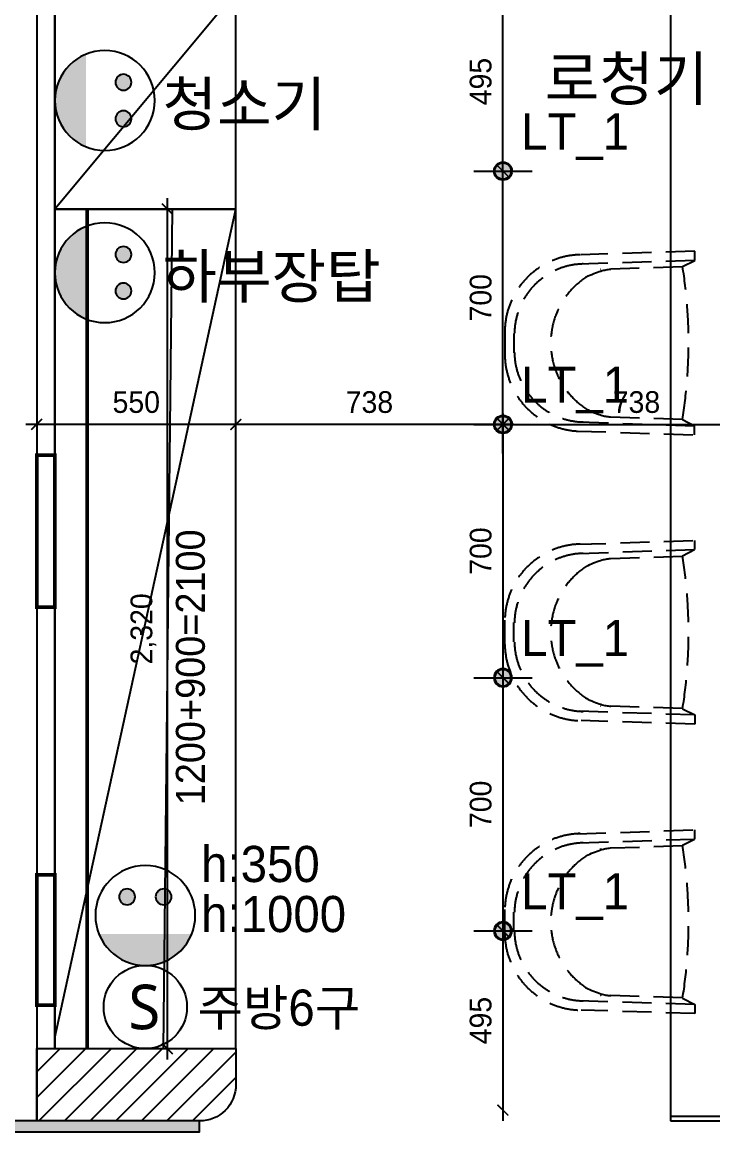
# Model space of a CAD drawing. Header units: inches. Extents: x 3778 to 56227, y -16914 to 35091.
# Drawn here: x 42266 to 44174, y -6049 to -2982 of the extents above; entities that cross this region are included whole.
import ezdxf
from ezdxf.enums import TextEntityAlignment as Align

# ---------------------------------------------------------------- set-up
doc = ezdxf.new("R2010")
doc.units = ezdxf.units.IN
doc.header["$LTSCALE"] = 100
doc.header["$MEASUREMENT"] = 0
doc.header["$PDSIZE"] = 700.071425
doc.linetypes.add('DH-HID2', pattern=[1.2, 0.8, -0.4])
doc.linetypes.add('HID', pattern=[2.5, 1.5, -1])
for name, color, linetype in [('0-ELC TEXT', 7, 'Continuous'), ('03-WAL NEW', 3, 'Continuous'), ('06-FUR', 6, 'Continuous'), ('06-LIGHT', 4, 'Continuous'), ('07-DIM WAL', 5, 'Continuous'), ('2-con', 2, 'Continuous'), ('3.기호.계단선', 30, 'Continuous'), ('FU-FURM', 251, 'DH-HID2'), ('HAT', 8, 'Continuous'), ('RC-LIGHT', 7, 'Continuous'), ('설비', 140, 'Continuous')]:
    doc.layers.add(name, color=color, linetype=linetype)
doc.styles.add('HY 울릉도 L', font='')
doc.styles.add('코레일둥고', font='Korail_Round_Gothic_Medium.ttf')
doc.styles.get('HY 울릉도 L').set_extended_font_data('HY울릉도L')
doc.dimstyles.new('30', dxfattribs={"dimscale": 30, "dimtxt": 2, "dimasz": 1, "dimexe": 1, "dimexo": 1, "dimgap": 1, "dimtad": 1, "dimdec": 0, "dimrnd": 0.05, "dimdsep": 46, "dimlunit": 6, "dimtxsty": 'HY 울릉도 L', "dimblk": 'ARCHTICK', "dimcen": 2.5, "dimdle": 1, "dimclrd": 133, "dimclre": 133, "dimclrt": 30, "dimadec": 0, "dimazin": 0, "dimtfac": 1, "dimtdec": 0, "dimtix": 1, "dimtmove": 2, "dimatfit": 3, "dimldrblk": 'ARCHTICK', "dimfxl": 0, "dimlwd": -1, "dimlwe": -1, "dimarcsym": 0})

# ---------------------------------------------------------------- blocks, each defined once
blk = doc.blocks.new('cjvjf')
at = {"layer": '2-con'}
blk.add_lwpolyline([(152882.5, 76193.5), (151682.5, 76193.5), (151682.5, 75123.5), (152892.5, 75123.5), (152892.5, 71496.5), (150915.5, 71496.5), (150915.5, 71696.5), (152731.5, 71696.5), (152731.5, 74371.5), (151165.5, 74371.5), (151165.1, 72491.5), (150965.5, 72491.5), (150965.5, 74569.5), (151492.5, 74569.5), (151492.5, 76174.5), (150867.5, 76174.5), (150867, 76382.7), (152882.5, 76393.5), (152882.5, 76193.5)], dxfattribs=at)
blk = doc.blocks.new('cjscjdeh')
at = {"layer": '03-WAL NEW'}
blk.add_lwpolyline([(150699.5, 75024.9), (150699.5, 74924.9, -0.414214), (150599.5, 74824.9), (150149.5, 74824.9), (150149.5, 75024.9), (150699.5, 75024.9)], format="xyb", dxfattribs=at)
at = {"layer": '06-FUR', "color": 8}
for p, q in [((150149.5, 77944.9), (150149.5, 75024.9)), ((150699.5, 77944.9), (150199.5, 77344.9)), ((150199.5, 77944.9), (150199.5, 77344.9)), ((150199.5, 75024.9), (150199.5, 77944.9)), ((150699.5, 77344.9), (150699.5, 77944.9)), ((151899.5, 77944.9), (151899.5, 74824.9)), ((150199.5, 75054.9), (150699.5, 77344.9)), ((150699.5, 77344.9), (150199.5, 77344.9)), ((150199.5, 77344.9), (150199.5, 75024.9)), ((150199.5, 77344.9), (150699.5, 77344.9)), ((150499.5, 75024.9), (150524.5, 77344.9)), ((150699.5, 75024.9), (150699.5, 77344.9)), ((150149.5, 75024.9), (150199.5, 75024.9)), ((150199.5, 75024.9), (150699.5, 75024.9)), ((152949.5, 74836.9), (151899.5, 74836.9)), ((151899.5, 74824.9), (152949.5, 74824.9))]:
    blk.add_line(p, q, dxfattribs=at)
at = {"layer": 'FU-FURM', "color": 8}
for p, q in [((151967, 77228.3), (151652.9, 77218.6)), ((151967, 77202.9), (151967, 77228.3)), ((151967, 77202.9), (151646.4, 77193)), ((151933.1, 77185), (151734.6, 77178.8)), ((151933.1, 77186), (151967, 77202.9)), ((151668.3, 77157.8), (151672.6, 77160)), ((151672.6, 77160), (151677.3, 77162.2)), ((151677.3, 77162.2), (151682.4, 77164.4)), ((151682.4, 77164.4), (151687.6, 77166.6)), ((151687.6, 77166.6), (151692.9, 77168.6)), ((151692.9, 77168.6), (151698, 77170.5)), ((151698, 77170.5), (151702.9, 77172.2)), ((151702.9, 77172.2), (151707.3, 77173.6)), ((151707.3, 77173.6), (151711.3, 77174.8)), ((151711.3, 77174.8), (151714.9, 77175.8)), ((151714.9, 77175.8), (151718.3, 77176.5)), ((151718.3, 77176.5), (151721.5, 77177.2)), ((151721.5, 77177.2), (151724.7, 77177.6)), ((151724.7, 77177.6), (151727.9, 77178.1)), ((151727.9, 77178.1), (151731.1, 77178.4)), ((151731.1, 77178.4), (151734.6, 77178.8)), ((151442.1, 77019), (151442, 76941.1)), ((151467.5, 77001), (151467.4, 76947.9)), ((151667.9, 76791.8), (151672.1, 76789.7)), ((151672.1, 76789.7), (151676.8, 76787.4)), ((151676.8, 76787.4), (151681.9, 76785.2)), ((151681.9, 76785.2), (151687.1, 76783.1)), ((151648.3, 76756.7), (151966.4, 76746)), ((151687.1, 76783.1), (151692.4, 76781)), ((151692.4, 76781), (151697.6, 76779.1)), ((151697.6, 76779.1), (151702.4, 76777.4)), ((151702.4, 76777.4), (151706.8, 76775.9)), ((151706.8, 76775.9), (151710.8, 76774.7)), ((151710.8, 76774.7), (151714.4, 76773.8)), ((151714.4, 76773.8), (151717.8, 76773)), ((151717.8, 76773), (151721, 76772.4)), ((151721, 76772.4), (151724.2, 76771.9)), ((151724.2, 76771.9), (151727.4, 76771.5)), ((151727.4, 76771.5), (151730.6, 76771.1)), ((151730.6, 76771.1), (151734.1, 76770.7)), ((151734.1, 76770.7), (151932.6, 76764.1)), ((151932.6, 76763), (151966.4, 76746)), ((151641.6, 76731.5), (151966.4, 76720.6)), ((151966.4, 76720.6), (151966.4, 76746)), ((151641.6, 76418.4), (151966.4, 76429.3)), ((151966.4, 76429.3), (151966.4, 76403.9)), ((151648.3, 76393.3), (151966.4, 76403.9)), ((151932.6, 76386.9), (151966.4, 76403.9)), ((151667.9, 76358.1), (151672.1, 76360.3)), ((151672.1, 76360.3), (151676.8, 76362.5)), ((151676.8, 76362.5), (151681.9, 76364.7)), ((151681.9, 76364.7), (151687.1, 76366.9)), ((151687.1, 76366.9), (151692.4, 76368.9)), ((151692.4, 76368.9), (151697.6, 76370.8)), ((151697.6, 76370.8), (151702.4, 76372.5)), ((151702.4, 76372.5), (151706.8, 76374)), ((151706.8, 76374), (151710.8, 76375.2)), ((151710.8, 76375.2), (151714.4, 76376.1)), ((151714.4, 76376.1), (151717.8, 76376.9)), ((151717.8, 76376.9), (151721, 76377.5)), ((151721, 76377.5), (151724.2, 76378)), ((151724.2, 76378), (151727.4, 76378.4)), ((151727.4, 76378.4), (151730.6, 76378.8)), ((151730.6, 76378.8), (151734.1, 76379.2)), ((151734.1, 76379.2), (151932.6, 76385.9)), ((151442.1, 76130.9), (151442, 76208.8)), ((151467.5, 76148.9), (151467.4, 76202)), ((151668.3, 75992.1), (151672.6, 75989.9)), ((151672.6, 75989.9), (151677.3, 75987.7)), ((151677.3, 75987.7), (151682.4, 75985.5)), ((151682.4, 75985.5), (151687.6, 75983.3)), ((151687.6, 75983.3), (151692.9, 75981.3)), ((151692.9, 75981.3), (151698, 75979.4)), ((151698, 75979.4), (151702.9, 75977.7)), ((151702.9, 75977.7), (151707.3, 75976.3)), ((151707.3, 75976.3), (151711.3, 75975.1)), ((151711.3, 75975.1), (151714.9, 75974.1)), ((151714.9, 75974.1), (151718.3, 75973.4)), ((151718.3, 75973.4), (151721.5, 75972.8)), ((151721.5, 75972.8), (151724.7, 75972.3)), ((151724.7, 75972.3), (151727.9, 75971.9)), ((151727.9, 75971.9), (151731.1, 75971.5)), ((151731.1, 75971.5), (151734.6, 75971.1)), ((151933.1, 75965), (151734.6, 75971.1)), ((151933.1, 75963.9), (151967, 75947)), ((151967, 75947), (151646.4, 75956.9)), ((151967, 75921.6), (151652.9, 75931.3)), ((151967, 75947), (151967, 75921.6)), ((151641.6, 75618.4), (151966.4, 75629.3)), ((151966.4, 75629.3), (151966.4, 75603.9)), ((151648.3, 75593.3), (151966.4, 75603.9)), ((151932.6, 75586.9), (151966.4, 75603.9)), ((151667.9, 75558.1), (151672.1, 75560.3)), ((151672.1, 75560.3), (151676.8, 75562.5)), ((151676.8, 75562.5), (151681.9, 75564.7)), ((151681.9, 75564.7), (151687.1, 75566.9)), ((151687.1, 75566.9), (151692.4, 75568.9)), ((151692.4, 75568.9), (151697.6, 75570.8)), ((151697.6, 75570.8), (151702.4, 75572.5)), ((151702.4, 75572.5), (151706.8, 75574)), ((151706.8, 75574), (151710.8, 75575.2)), ((151710.8, 75575.2), (151714.4, 75576.1)), ((151714.4, 75576.1), (151717.8, 75576.9)), ((151717.8, 75576.9), (151721, 75577.5)), ((151721, 75577.5), (151724.2, 75578)), ((151724.2, 75578), (151727.4, 75578.4)), ((151727.4, 75578.4), (151730.6, 75578.8)), ((151730.6, 75578.8), (151734.1, 75579.2)), ((151734.1, 75579.2), (151932.6, 75585.9)), ((151442.1, 75330.9), (151442, 75408.8)), ((151467.5, 75348.9), (151467.4, 75402)), ((151668.3, 75192.1), (151672.6, 75189.9)), ((151672.6, 75189.9), (151677.3, 75187.7)), ((151677.3, 75187.7), (151682.4, 75185.5)), ((151682.4, 75185.5), (151687.6, 75183.3)), ((151687.6, 75183.3), (151692.9, 75181.3)), ((151692.9, 75181.3), (151698, 75179.4)), ((151698, 75179.4), (151702.9, 75177.7)), ((151702.9, 75177.7), (151707.3, 75176.3)), ((151707.3, 75176.3), (151711.3, 75175.1)), ((151711.3, 75175.1), (151714.9, 75174.1)), ((151714.9, 75174.1), (151718.3, 75173.4)), ((151718.3, 75173.4), (151721.5, 75172.8)), ((151721.5, 75172.8), (151724.7, 75172.3)), ((151724.7, 75172.3), (151727.9, 75171.9)), ((151727.9, 75171.9), (151731.1, 75171.5)), ((151731.1, 75171.5), (151734.6, 75171.1)), ((151933.1, 75165), (151734.6, 75171.1)), ((151933.1, 75163.9), (151967, 75147)), ((151967, 75147), (151646.4, 75156.9)), ((151967, 75121.6), (151652.9, 75131.3)), ((151967, 75147), (151967, 75121.6))]:
    blk.add_line(p, q, dxfattribs=at)
for centre, radius, start, end in [((151655.7, 77005.3), 213.6, 91.2145, 179.0908), ((151663, 76999), 194.3, 91.2146, 179.0908), ((150619.2, 76976.1), 1330.6, 350.7811, 9.0768), ((151787.5, 76974.7), 218.5, 123.0528, 236.805), ((151787.5, 76974.7), 218.5, 111.5278, 111.6506), ((151655.7, 76944.4), 213.6, 180.767, 268.6433), ((151663, 76950.7), 194.3, 180.767, 268.6435), ((151787.5, 76974.7), 218.5, 248.2072, 248.33), ((151655.7, 76205.5), 213.6, 91.3567, 179.233), ((151663, 76199.2), 194.3, 91.3565, 179.233), ((150619.2, 76173.8), 1330.6, 350.9232, 9.2189), ((151787.5, 76175.2), 218.5, 123.195, 236.9472), ((151787.5, 76175.2), 218.5, 111.67, 111.7928), ((151655.7, 76144.6), 213.6, 180.9092, 268.7855), ((151663, 76150.9), 194.3, 180.9092, 268.7854), ((151787.5, 76175.2), 218.5, 248.3494, 248.4722), ((151655.7, 75405.5), 213.6, 91.3567, 179.233), ((151663, 75399.2), 194.3, 91.3565, 179.233), ((151787.5, 75375.2), 218.5, 111.67, 111.7928), ((150619.2, 75373.8), 1330.6, 350.9232, 9.2189), ((151787.5, 75375.2), 218.5, 123.195, 236.9472), ((151663, 75350.9), 194.3, 180.9092, 268.7854), ((151655.7, 75344.6), 213.6, 180.9092, 268.7855), ((151787.5, 75375.2), 218.5, 248.3494, 248.4722)]:
    blk.add_arc(centre, radius, start, end, dxfattribs=at)
at = {"layer": 'HAT', "color": 8, "linetype": 'Continuous'}
for p, q in [((150149.5, 74960.2), (150214.2, 75024.9)), ((150149.5, 74889.5), (150284.9, 75024.9)), ((150155.6, 74824.9), (150355.6, 75024.9)), ((150226.3, 74824.9), (150426.3, 75024.9)), ((150297.1, 74824.9), (150497.1, 75024.9)), ((150367.8, 74824.9), (150567.8, 75024.9)), ((150438.5, 74824.9), (150638.5, 75024.9)), ((150509.2, 74824.9), (150699.5, 75015.2)), ((150579.9, 74824.9), (150699.5, 74944.5))]:
    blk.add_line(p, q, dxfattribs=at)
blk.add_blockref('cjvjf', (-2743, 3328.4))
blk = doc.blocks.new('1')
at = {"linetype": 'Continuous'}
h = blk.add_hatch(color=4, dxfattribs=at)
h.dxf.hatch_style = 1
edge = h.paths.add_edge_path()
edge.add_arc((11539653.5, -14273503.8), 37.5, 0, 360)
at = {"color": 1, "linetype": 'Continuous'}
for p, q in [((11539653.5, -14273637.1), (11539653.5, -14273370.5)), ((11539520.2, -14273503.8), (11539786.8, -14273503.8))]:
    blk.add_line(p, q, dxfattribs=at)
at = {"color": 4, "linetype": 'Continuous'}
for radius in [41.5, 37.5]:
    blk.add_circle((11539653.5, -14273503.8), radius, dxfattribs=at)
blk = doc.blocks.new('ZHSTPS')
at = {"layer": 'RC-LIGHT'}
h = blk.add_hatch(color=10, dxfattribs=at)
edge = h.paths.add_edge_path()
edge.add_arc((185728.7, 67741.8), 22, 0, 360)
h = blk.add_hatch(color=10, dxfattribs=at)
edge = h.paths.add_edge_path()
edge.add_arc((185829.6, 67741.8), 22, 0, 360)
h = blk.add_hatch(color=10, dxfattribs=at)
edge = h.paths.add_edge_path()
edge.add_line((185907.1, 67638.7), (185651.2, 67638.7))
edge.add_ellipse((185779.2, 67690.3), major_axis=(97.6, 97.6), ratio=1, start_angle=156.9578, end_angle=293.0422)
at = {"layer": 'RC-LIGHT', "color": 10}
for centre, radius in [((185779.2, 67690.3), 138), ((185728.7, 67741.8), 22), ((185829.6, 67741.8), 22)]:
    blk.add_circle(centre, radius, dxfattribs=at)
blk = doc.blocks.new('_ArchTick')
at = {"color": 0, "linetype": 'ByBlock', "const_width": 0.15}
blk.add_lwpolyline([(-0.5, -0.5), (0.5, 0.5)], dxfattribs=at)
blk = doc.blocks.new('*D355')
at = {"layer": '07-DIM WAL', "color": 133}
for p, q in [((43594, -4064), (43594, -4824)), ((43564, -4094), (43564, -4094)), ((43564, -4794), (43564, -4794))]:
    blk.add_line(p, q, dxfattribs=at)
at = {"layer": 'Defpoints', "color": 0}
for p in [(43594, -4094), (43594, -4794), (43594, -4794)]:
    blk.add_point(p, dxfattribs=at)
at = {"layer": '07-DIM WAL', "color": 133, "xscale": 30, "yscale": 30, "zscale": 30}
for p, rotation in [((43594, -4094), 90), ((43594, -4794), 270)]:
    blk.add_blockref('_ArchTick', p, dxfattribs=dict(at, rotation=rotation))
at = {"layer": '07-DIM WAL', "color": 30, "insert": (43532.8, -4444), "char_height": 60, "attachment_point": 5, "rotation": 90, "style": 'HY 울릉도 L'}
blk.add_mtext('700', dxfattribs=at)
blk = doc.blocks.new('*D356')
at = {"layer": '07-DIM WAL', "color": 133}
for p, q in [((43594, -4764), (43594, -5524)), ((43564, -4794), (43564, -4794))]:
    blk.add_line(p, q, dxfattribs=at)
at = {"layer": 'Defpoints', "color": 0}
for p in [(43594, -4794), (43594, -5494), (43594, -5494)]:
    blk.add_point(p, dxfattribs=at)
at = {"layer": '07-DIM WAL', "color": 133, "xscale": 30, "yscale": 30, "zscale": 30}
for p, rotation in [((43594, -4794), 90), ((43594, -5494), 270)]:
    blk.add_blockref('_ArchTick', p, dxfattribs=dict(at, rotation=rotation))
at = {"layer": '07-DIM WAL', "color": 30, "insert": (43532.8, -5144), "char_height": 60, "attachment_point": 5, "rotation": 90, "style": 'HY 울릉도 L'}
blk.add_mtext('700', dxfattribs=at)
blk = doc.blocks.new('*D357')
at = {"layer": '07-DIM WAL', "color": 133}
for p, q in [((43594, -4124), (43594, -3364)), ((43564, -4094), (43564, -4094))]:
    blk.add_line(p, q, dxfattribs=at)
at = {"layer": 'Defpoints', "color": 0}
for p in [(43594, -3394), (43594, -3394), (43594, -4094)]:
    blk.add_point(p, dxfattribs=at)
at = {"layer": '07-DIM WAL', "color": 133, "xscale": 30, "yscale": 30, "zscale": 30}
for p, rotation in [((43594, -3394), 90), ((43594, -4094), 270)]:
    blk.add_blockref('_ArchTick', p, dxfattribs=dict(at, rotation=rotation))
at = {"layer": '07-DIM WAL', "color": 30, "insert": (43532.8, -3744), "char_height": 60, "attachment_point": 5, "rotation": 90, "style": 'HY 울릉도 L'}
blk.add_mtext('700', dxfattribs=at)
blk = doc.blocks.new('*D238')
at = {"layer": '07-DIM WAL', "color": 133}
for p, q in [((43594, -3424), (43594, -2869)), ((43564, -2899), (43564, -2899)), ((43564, -3394), (43564, -3394))]:
    blk.add_line(p, q, dxfattribs=at)
at = {"layer": 'Defpoints', "color": 0}
for p in [(43594, -2899), (43594, -2899), (43594, -3394)]:
    blk.add_point(p, dxfattribs=at)
at = {"layer": '07-DIM WAL', "color": 133, "xscale": 30, "yscale": 30, "zscale": 30}
for p, rotation in [((43594, -2899), 90), ((43594, -3394), 270)]:
    blk.add_blockref('_ArchTick', p, dxfattribs=dict(at, rotation=rotation))
at = {"layer": '07-DIM WAL', "color": 30, "insert": (43532.7, -3146.5), "char_height": 60, "attachment_point": 5, "rotation": 90, "style": 'HY 울릉도 L'}
blk.add_mtext('495', dxfattribs=at)
blk = doc.blocks.new('*D358')
at = {"layer": '07-DIM WAL', "color": 133}
for p, q in [((43594, -5464), (43594, -6019)), ((43624, -5494), (43624, -5494))]:
    blk.add_line(p, q, dxfattribs=at)
at = {"layer": 'Defpoints', "color": 0}
for p in [(43594, -5494), (43594, -5989), (43594, -5989)]:
    blk.add_point(p, dxfattribs=at)
at = {"layer": '07-DIM WAL', "color": 133, "xscale": 30, "yscale": 30, "zscale": 30}
for p, rotation in [((43594, -5494), 90), ((43594, -5989), 270)]:
    blk.add_blockref('_ArchTick', p, dxfattribs=dict(at, rotation=rotation))
at = {"layer": '07-DIM WAL', "color": 30, "insert": (43532.7, -5741.5), "char_height": 60, "attachment_point": 5, "rotation": 90, "style": 'HY 울릉도 L'}
blk.add_mtext('495', dxfattribs=at)
blk = doc.blocks.new('*D275')
at = {"layer": '07-DIM WAL', "color": 133}
blk.add_line((43624, -4094), (42826.5, -4094), dxfattribs=at)
at = {"layer": 'Defpoints', "color": 0}
for p in [(42856.5, -4094), (42856.5, -4094), (43594, -4094)]:
    blk.add_point(p, dxfattribs=at)
at = {"layer": '07-DIM WAL', "color": 133, "xscale": 30, "yscale": 30, "zscale": 30, "rotation": 180}
blk.add_blockref('_ArchTick', (42856.5, -4094), dxfattribs=at)
at = {"layer": '07-DIM WAL', "color": 133, "xscale": 30, "yscale": 30, "zscale": 30}
blk.add_blockref('_ArchTick', (43594, -4094), dxfattribs=at)
at = {"layer": '07-DIM WAL', "color": 30, "insert": (43225.3, -4032.6), "char_height": 60, "attachment_point": 5, "style": 'HY 울릉도 L'}
blk.add_mtext('738', dxfattribs=at)
blk = doc.blocks.new('*D371')
at = {"layer": '07-DIM WAL', "color": 133}
blk.add_line((43564, -4094), (44361.5, -4094), dxfattribs=at)
at = {"layer": 'Defpoints', "color": 0}
for p in [(43594, -4094), (44331.5, -4094), (44331.5, -4094)]:
    blk.add_point(p, dxfattribs=at)
at = {"layer": '07-DIM WAL', "color": 133, "xscale": 30, "yscale": 30, "zscale": 30, "rotation": 180}
blk.add_blockref('_ArchTick', (43594, -4094), dxfattribs=at)
at = {"layer": '07-DIM WAL', "color": 133, "xscale": 30, "yscale": 30, "zscale": 30}
blk.add_blockref('_ArchTick', (44331.5, -4094), dxfattribs=at)
at = {"layer": '07-DIM WAL', "color": 30, "insert": (43962.8, -4032.6), "char_height": 60, "attachment_point": 5, "style": 'HY 울릉도 L'}
blk.add_mtext('738', dxfattribs=at)
blk = doc.blocks.new('*D276')
at = {"layer": '07-DIM WAL', "color": 133}
blk.add_line((42886.5, -4094), (42276.5, -4094), dxfattribs=at)
at = {"layer": 'Defpoints', "color": 0}
for p in [(42306.5, -4094), (42306.5, -4094), (42856.5, -4094)]:
    blk.add_point(p, dxfattribs=at)
at = {"layer": '07-DIM WAL', "color": 133, "xscale": 30, "yscale": 30, "zscale": 30, "rotation": 180}
blk.add_blockref('_ArchTick', (42306.5, -4094), dxfattribs=at)
at = {"layer": '07-DIM WAL', "color": 133, "xscale": 30, "yscale": 30, "zscale": 30}
blk.add_blockref('_ArchTick', (42856.5, -4094), dxfattribs=at)
at = {"layer": '07-DIM WAL', "color": 30, "insert": (42581.5, -4032.6), "char_height": 60, "attachment_point": 5, "style": 'HY 울릉도 L'}
blk.add_mtext('550', dxfattribs=at)
blk = doc.blocks.new('*D385')
at = {"layer": 'Defpoints', "color": 0}
for p in [(42356.5, -3499), (42371.2, -5819), (42667.2, -5819)]:
    blk.add_point(p, dxfattribs=at)
at = {"layer": 'HAT', "color": 133}
for p, q in [((42667.2, -3469), (42667.2, -5849)), ((42386.5, -3499), (42697.2, -3499)), ((42401.2, -5819), (42697.2, -5819))]:
    blk.add_line(p, q, dxfattribs=at)
at = {"layer": 'HAT', "color": 133, "xscale": 30, "yscale": 30, "zscale": 30}
for p, rotation in [((42667.2, -3499), 90), ((42667.2, -5819), 270)]:
    blk.add_blockref('_ArchTick', p, dxfattribs=dict(at, rotation=rotation))
at = {"layer": 'HAT', "color": 30, "insert": (42601.2, -4659), "char_height": 60, "attachment_point": 5, "rotation": 90, "style": 'HY 울릉도 L'}
blk.add_mtext('2,320', dxfattribs=at)

msp = doc.modelspace()

# ---------------------------------------------------------------- hatches: boundary and pattern name
at = {"layer": '3.기호.계단선'}
h = msp.add_hatch(color=10, dxfattribs=at)
h.dxf.hatch_style = 1
h.paths.add_polyline_path([(42756.5, -6019), (36206.5, -6019), (36206.5, -6049), (42756.5, -6049)])

# ---------------------------------------------------------------- linework, layer by layer
at = {"layer": '06-LIGHT', "color": 10, "linetype": 'HID', "const_width": 10}
msp.add_lwpolyline([(42445.7, -3498.9), (42445.7, -5819)], dxfattribs=at)
at = {"layer": '3.기호.계단선', "const_width": 10}
for points in [[(42306.5, -4599), (42356.5, -4599), (42356.5, -4179), (42306.5, -4179)], [(42356.5, -5699), (42356.5, -5339), (42306.5, -5339), (42306.5, -5699)]]:
    msp.add_lwpolyline(points, close=True, dxfattribs=at)
at = {"layer": '3.기호.계단선', "color": 10}
msp.add_lwpolyline([(42756.5, -6019), (36206.5, -6019), (36206.5, -6049), (42756.5, -6049), (42756.5, -6019)], dxfattribs=at)
at = {"layer": '설비', "color": 10}
msp.add_circle((42606.5, -5704), 115, dxfattribs=at)

# ---------------------------------------------------------------- block references
msp.add_blockref('cjscjdeh', (-107843, -80843.8))
at = {"layer": 'RC-LIGHT', "color": 10, "xscale": -1, "rotation": 270}
for p in [(-25195.8, -188978.1), (-25195.8, -189454)]:
    msp.add_blockref('ZHSTPS', p, dxfattribs=at)
at = {"layer": 'RC-LIGHT', "xscale": 0.6024096385271789, "yscale": 0.6024096385271789, "zscale": 0.6024096385271789}
for p in [(-6908004.4, 8595102.3), (-6908004.4, 8594402.3)]:
    msp.add_blockref('1', p, dxfattribs=at)
at = {"layer": 'RC-LIGHT', "xscale": -0.6024096385271789, "yscale": 0.6024096385271789, "zscale": 0.6024096385271789, "rotation": 180}
for p in [(-6908004.4, -8603290.2), (-6908004.4, -8603990.2)]:
    msp.add_blockref('1', p, dxfattribs=at)
at = {"layer": 'RC-LIGHT', "color": 10, "xscale": -1}
msp.add_blockref('ZHSTPS', (228385.7, -73141.3), dxfattribs=at)

# ---------------------------------------------------------------- texts
at = {"layer": '0-ELC TEXT', "style": '코레일둥고'}
msp.add_text('1200+900=2100', height=80, rotation=90, dxfattribs=at).set_placement((42770.8, -5146.5))
at = {"layer": '3.기호.계단선', "linetype": 'HID', "style": '코레일둥고'}
for p in [(43644.2, -3334.3), (43644.2, -4034.3), (43644.2, -4734.3), (43644.2, -5434.3)]:
    msp.add_text('LT_1', height=100, dxfattribs=at).set_placement(p)
at = {"layer": 'RC-LIGHT', "color": 10, "style": '코레일둥고'}
for s, p in [('로청기', (43709.7, -3078.8)), ('청소기', (42653.9, -3148.5)), ('하부장탑', (42653.9, -3624.4))]:
    msp.add_text(s, height=120, dxfattribs=at).set_placement(p, align=Align.TOP_LEFT)
for s, p in [('h:350', (42760.7, -5358.8)), ('h:1000', (42760.7, -5497.1))]:
    msp.add_text(s, height=100, dxfattribs=at).set_placement(p)
at = {"layer": '설비', "color": 140, "style": '코레일둥고'}
msp.add_text('주방6구', height=100, dxfattribs=at).set_placement((42750.5, -5755.9))
at = {"layer": '설비', "color": 10, "insert": (42647.7, -5642.3), "char_height": 123.214, "attachment_point": 3, "style": '코레일둥고'}
msp.add_mtext_dynamic_manual_height_columns('{\\fMalgun Gothic|b0|i0|c129|p50;S}', width=196.454, gutter_width=1.37, heights=[0], dxfattribs=at)

# ---------------------------------------------------------------- dimensions: what is measured, and where the dimension line sits
at = {"layer": '07-DIM WAL'}
for base, p1, p2, picture, middle in [((43594, -2899), (43594, -3394), (43594, -2899), '*D238', (43532.7, -3146.5)), ((43594, -3394), (43594, -4094), (43594, -3394), '*D357', (43532.8, -3744)), ((43594, -4794), (43594, -4094), (43594, -4794), '*D355', (43532.8, -4444)), ((43594, -5494), (43594, -4794), (43594, -5494), '*D356', (43532.8, -5144)), ((43594, -5989), (43594, -5494), (43594, -5989), '*D358', (43532.7, -5741.5))]:
    dim = msp.add_linear_dim(base=base, p1=p1, p2=p2, angle=90, dimstyle='30', override={"dimfxl": 1.25, "dimarcsym": 2}, dxfattribs=at)
    dim.commit()
    dim.dimension.update_dxf_attribs({"geometry": picture, "text_midpoint": middle})
for base, p1, p2, picture, middle in [((42306.5, -4094), (42856.5, -4094), (42306.5, -4094), '*D276', (42581.5, -4032.6)), ((42856.5499522, -4093.9513723), (43594.0499522, -4093.9513723), (42856.5499522, -4093.9513723), '*D275', (43225.2999522, -4032.6080887)), ((44331.5499522, -4093.9513723), (43594.0499522, -4093.9513723), (44331.5499522, -4093.9513723), '*D371', (43962.7999522, -4032.6080887))]:
    dim = msp.add_linear_dim(base=base, p1=p1, p2=p2, dimstyle='30', override={"dimfxl": 1.25, "dimarcsym": 2}, dxfattribs=at)
    dim.commit()
    dim.dimension.update_dxf_attribs({"geometry": picture, "text_midpoint": middle})
at = {"layer": 'HAT'}
dim = msp.add_linear_dim(base=(42667.2, -5819), p1=(42356.5, -3499), p2=(42371.2, -5819), angle=90, dimstyle='30', override={"dimfxl": 1.25, "dimarcsym": 2}, dxfattribs=at)
dim.commit()
dim.dimension.update_dxf_attribs({"geometry": '*D385', "text_midpoint": (42601.2, -4659)})

doc.saveas('drawing.dxf')
